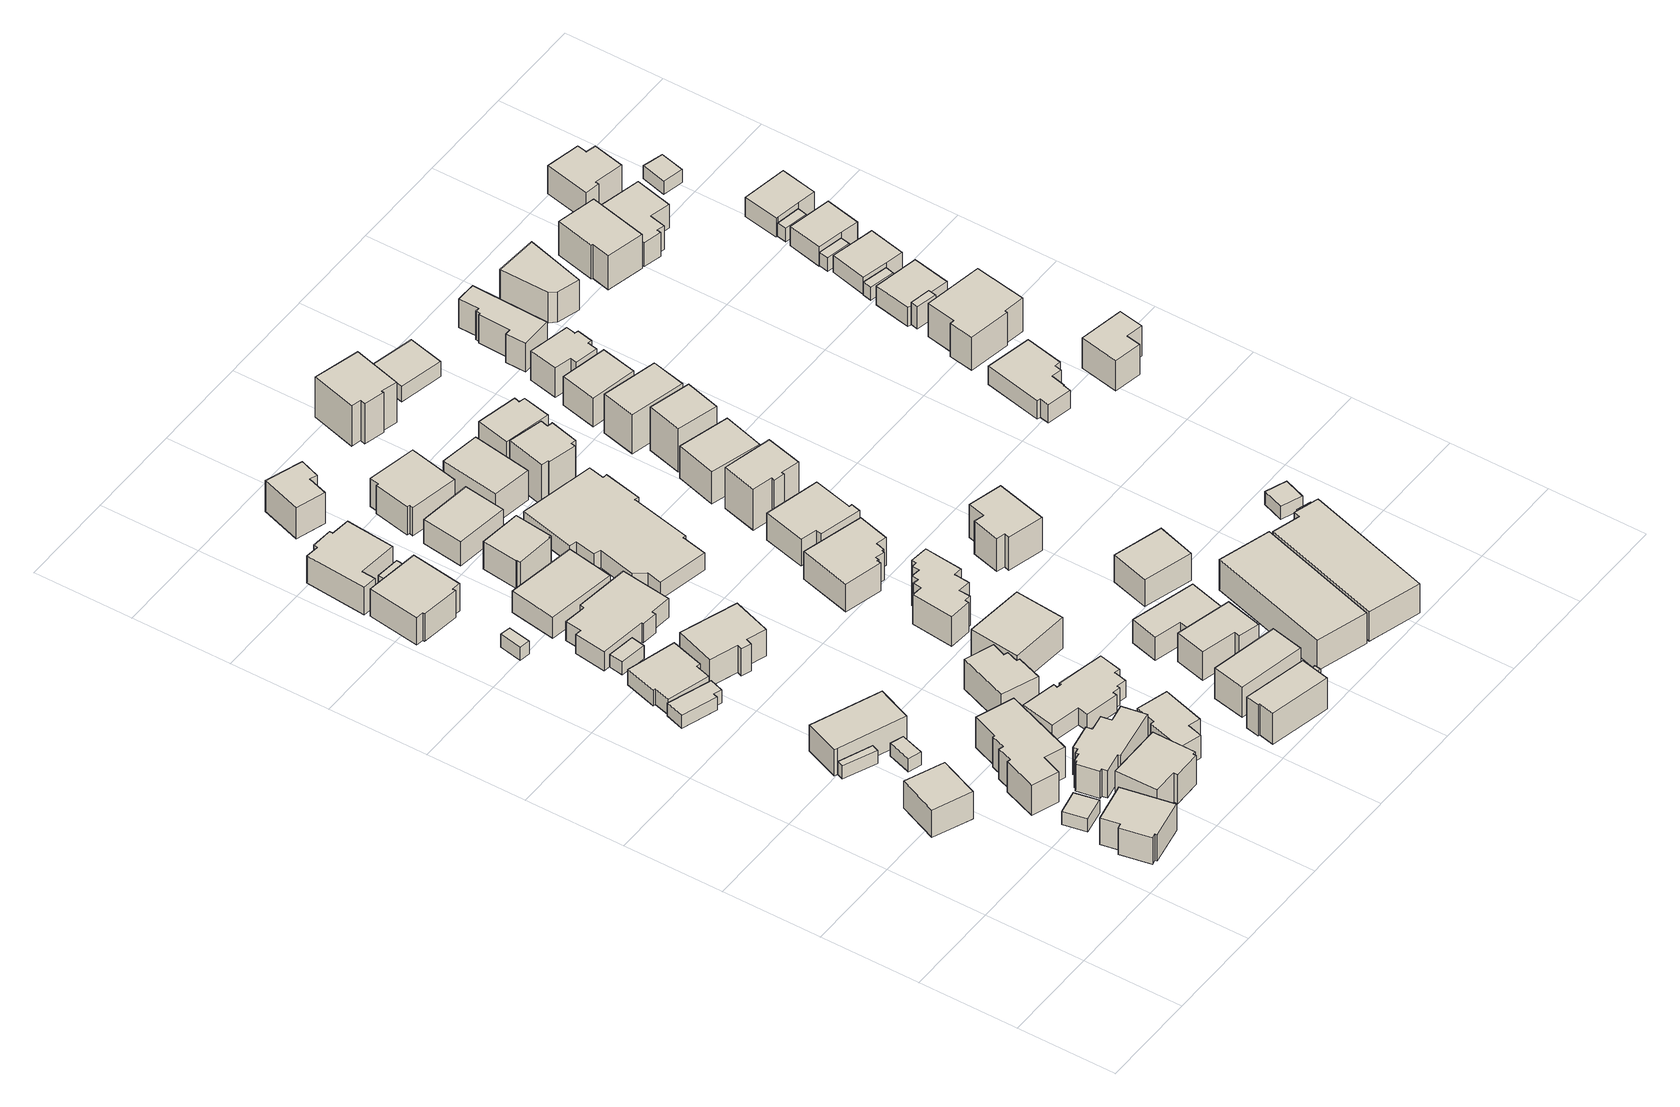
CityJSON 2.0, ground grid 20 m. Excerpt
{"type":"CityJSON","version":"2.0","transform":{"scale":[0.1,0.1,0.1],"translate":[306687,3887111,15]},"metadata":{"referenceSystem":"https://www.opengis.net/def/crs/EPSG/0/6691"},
"CityObjects":{
"building1":{"type":"Building","attributes":{"class":"3001","measuredHeight":2,"BuildingIDAttribute.prefecture":"22","BuildingIDAttribute.city":"22203","BuildingDetailAttribute.surveyYear":2015},"geometry":[{"type":"Solid","lod":"1","boundaries":[[[[0,1,2,3]],[[2,4,5,3]],[[1,6,4,2]],[[0,7,6,1]],[[3,5,7,0]],[[4,6,7,5]]]]}]},
"building2":{"type":"Building","attributes":{"class":"3001","measuredHeight":2,"BuildingIDAttribute.prefecture":"22","BuildingIDAttribute.city":"22203","BuildingDetailAttribute.surveyYear":2015},"geometry":[{"type":"Solid","lod":"1","boundaries":[[[[8,9,10,11,12,13,14,15]],[[14,16,17,15]],[[13,18,16,14]],[[12,19,18,13]],[[11,20,19,12]],[[10,21,20,11]],[[9,22,21,10]],[[8,23,22,9]],[[15,17,23,8]],[[16,18,19,20,21,22,23,17]]]]}]},
"building3":{"type":"Building","attributes":{"class":"3003","measuredHeight":2,"BuildingIDAttribute.prefecture":"22","BuildingIDAttribute.city":"22203","BuildingDetailAttribute.surveyYear":2015},"geometry":[{"type":"Solid","lod":"1","boundaries":[[[[24,25,26,27]],[[26,28,29,27]],[[25,30,28,26]],[[24,31,30,25]],[[27,29,31,24]],[[28,30,31,29]]]]}]},
"building4":{"type":"Building","attributes":{"class":"3003","measuredHeight":2,"BuildingIDAttribute.prefecture":"22","BuildingIDAttribute.city":"22203","BuildingDetailAttribute.surveyYear":2015},"geometry":[{"type":"Solid","lod":"1","boundaries":[[[[32,33,34,35]],[[34,36,37,35]],[[33,38,36,34]],[[32,39,38,33]],[[35,37,39,32]],[[36,38,39,37]]]]}]},
"building5":{"type":"Building","attributes":{"class":"3001","measuredHeight":2,"BuildingIDAttribute.prefecture":"22","BuildingIDAttribute.city":"22203","BuildingDetailAttribute.surveyYear":2015},"geometry":[{"type":"Solid","lod":"1","boundaries":[[[[40,41,42,43]],[[42,44,45,43]],[[41,46,44,42]],[[40,47,46,41]],[[43,45,47,40]],[[44,46,47,45]]]]}]},
"building6":{"type":"Building","attributes":{"class":"3001","measuredHeight":2,"BuildingIDAttribute.prefecture":"22","BuildingIDAttribute.city":"22203","BuildingDetailAttribute.surveyYear":2015},"geometry":[{"type":"Solid","lod":"1","boundaries":[[[[48,49,50,51,33]],[[51,52,53,33]],[[50,54,52,51]],[[49,55,54,50]],[[48,56,55,49]],[[33,53,56,48]],[[52,54,55,56,53]]]]}]},
"building7":{"type":"Building","attributes":{"class":"3003","measuredHeight":2,"BuildingIDAttribute.prefecture":"22","BuildingIDAttribute.city":"22203","BuildingDetailAttribute.surveyYear":2015},"geometry":[{"type":"Solid","lod":"1","boundaries":[[[[57,58,59,60,61,62]],[[61,63,64,62]],[[60,65,63,61]],[[59,66,65,60]],[[58,67,66,59]],[[57,68,67,58]],[[62,64,68,57]],[[63,65,66,67,68,64]]]]}]},
"building8":{"type":"Building","attributes":{"class":"3001","measuredHeight":2,"BuildingIDAttribute.prefecture":"22","BuildingIDAttribute.city":"22203","BuildingDetailAttribute.surveyYear":2015},"geometry":[{"type":"Solid","lod":"1","boundaries":[[[[69,70,71,72,73,74,75,76,77,78,79,80]],[[79,81,82,80]],[[78,83,81,79]],[[77,84,83,78]],[[76,85,84,77]],[[75,86,85,76]],[[74,87,86,75]],[[73,88,87,74]],[[72,89,88,73]],[[71,90,89,72]],[[70,91,90,71]],[[69,92,91,70]],[[80,82,92,69]],[[81,83,84,85,86,87,88,89,90,91,92,82]]]]}]},
"building9":{"type":"Building","attributes":{"class":"3001","measuredHeight":2,"BuildingIDAttribute.prefecture":"22","BuildingIDAttribute.city":"22203","BuildingDetailAttribute.surveyYear":2015},"geometry":[{"type":"Solid","lod":"1","boundaries":[[[[93,94,95,96,97,98,99,100]],[[99,101,102,100]],[[98,103,101,99]],[[97,104,103,98]],[[96,105,104,97]],[[95,106,105,96]],[[94,107,106,95]],[[93,108,107,94]],[[100,102,108,93]],[[101,103,104,105,106,107,108,102]]]]}]},
"building10":{"type":"Building","attributes":{"class":"3003","measuredHeight":2,"BuildingIDAttribute.prefecture":"22","BuildingIDAttribute.city":"22203","BuildingDetailAttribute.surveyYear":2015},"geometry":[{"type":"Solid","lod":"1","boundaries":[[[[109,110,111,112]],[[111,113,114,112]],[[110,115,113,111]],[[109,116,115,110]],[[112,114,116,109]],[[113,115,116,114]]]]}]},
"building11":{"type":"Building","attributes":{"class":"3001","measuredHeight":2,"BuildingIDAttribute.prefecture":"22","BuildingIDAttribute.city":"22203","BuildingDetailAttribute.surveyYear":2015},"geometry":[{"type":"Solid","lod":"1","boundaries":[[[[117,118,119,120,121,122,123,124]],[[123,125,126,124]],[[122,127,125,123]],[[121,128,127,122]],[[120,129,128,121]],[[119,130,129,120]],[[118,131,130,119]],[[117,132,131,118]],[[124,126,132,117]],[[125,127,128,129,130,131,132,126]]]]}]},
"building12":{"type":"Building","attributes":{"class":"3003","measuredHeight":2,"BuildingIDAttribute.prefecture":"22","BuildingIDAttribute.city":"22203","BuildingDetailAttribute.surveyYear":2015},"geometry":[{"type":"Solid","lod":"1","boundaries":[[[[133,134,135,136]],[[135,137,138,136]],[[134,139,137,135]],[[133,140,139,134]],[[136,138,140,133]],[[137,139,140,138]]]]}]},
"building13":{"type":"Building","attributes":{"class":"3001","measuredHeight":2,"BuildingIDAttribute.prefecture":"22","BuildingIDAttribute.city":"22203","BuildingDetailAttribute.surveyYear":2015},"geometry":[{"type":"Solid","lod":"1","boundaries":[[[[141,142,143,144,145,146,147,148]],[[147,149,150,148]],[[146,151,149,147]],[[145,152,151,146]],[[144,153,152,145]],[[143,154,153,144]],[[142,155,154,143]],[[141,156,155,142]],[[148,150,156,141]],[[149,151,152,153,154,155,156,150]]]]}]},
"building14":{"type":"Building","attributes":{"class":"3001","measuredHeight":2,"BuildingIDAttribute.prefecture":"22","BuildingIDAttribute.city":"22203","BuildingDetailAttribute.surveyYear":2015},"geometry":[{"type":"Solid","lod":"1","boundaries":[[[[157,158,159,160,161,162,163,164,165,166,167,168,169,170,171,172,173,174]],[[173,175,176,174]],[[172,177,175,173]],[[171,178,177,172]],[[170,179,178,171]],[[169,180,179,170]],[[168,181,180,169]],[[167,182,181,168]],[[166,183,182,167]],[[165,184,183,166]],[[164,185,184,165]],[[163,186,185,164]],[[162,187,186,163]],[[161,188,187,162]],[[160,189,188,161]],[[159,190,189,160]],[[158,191,190,159]],[[157,192,191,158]],[[174,176,192,157]],[[175,177,178,179,180,181,182,183,184,185,186,187,188,189,190,191,192,176]]]]}]},
"building15":{"type":"Building","attributes":{"class":"3001","measuredHeight":2,"BuildingIDAttribute.prefecture":"22","BuildingIDAttribute.city":"22203","BuildingDetailAttribute.surveyYear":2015},"geometry":[{"type":"Solid","lod":"1","boundaries":[[[[193,194,195,196,197,198,199,200,201,202]],[[201,203,204,202]],[[200,205,203,201]],[[199,206,205,200]],[[198,207,206,199]],[[197,208,207,198]],[[196,209,208,197]],[[195,210,209,196]],[[194,211,210,195]],[[193,212,211,194]],[[202,204,212,193]],[[203,205,206,207,208,209,210,211,212,204]]]]}]},
"building16":{"type":"Building","attributes":{"class":"3001","measuredHeight":2,"BuildingIDAttribute.prefecture":"22","BuildingIDAttribute.city":"22203","BuildingDetailAttribute.surveyYear":2015},"geometry":[{"type":"Solid","lod":"1","boundaries":[[[[213,214,215,216,217,218,219,220]],[[219,221,222,220]],[[218,223,221,219]],[[217,224,223,218]],[[216,225,224,217]],[[215,226,225,216]],[[214,227,226,215]],[[213,228,227,214]],[[220,222,228,213]],[[221,223,224,225,226,227,228,222]]]]}]},
"building17":{"type":"Building","attributes":{"class":"3003","measuredHeight":2,"BuildingIDAttribute.prefecture":"22","BuildingIDAttribute.city":"22203","BuildingDetailAttribute.surveyYear":2015},"geometry":[{"type":"Solid","lod":"1","boundaries":[[[[229,230,231,232]],[[231,233,234,232]],[[230,235,233,231]],[[229,236,235,230]],[[232,234,236,229]],[[233,235,236,234]]]]}]},
"building18":{"type":"Building","attributes":{"class":"3001","measuredHeight":2,"BuildingIDAttribute.prefecture":"22","BuildingIDAttribute.city":"22203","BuildingDetailAttribute.surveyYear":2015},"geometry":[{"type":"Solid","lod":"1","boundaries":[[[[237,238,239,240,241,242,243,244,245,246,247,248]],[[247,249,250,248]],[[246,251,249,247]],[[245,252,251,246]],[[244,253,252,245]],[[243,254,253,244]],[[242,255,254,243]],[[241,256,255,242]],[[240,257,256,241]],[[239,258,257,240]],[[238,259,258,239]],[[237,260,259,238]],[[248,250,260,237]],[[249,251,252,253,254,255,256,257,258,259,260,250]]]]}]},
"building19":{"type":"Building","attributes":{"class":"3001","measuredHeight":2,"BuildingIDAttribute.prefecture":"22","BuildingIDAttribute.city":"22203","BuildingDetailAttribute.surveyYear":2015},"geometry":[{"type":"Solid","lod":"1","boundaries":[[[[261,262,263,264,265,266,267,268]],[[267,269,270,268]],[[266,271,269,267]],[[265,272,271,266]],[[264,273,272,265]],[[263,274,273,264]],[[262,275,274,263]],[[261,276,275,262]],[[268,270,276,261]],[[269,271,272,273,274,275,276,270]]]]}]},
"building20":{"type":"Building","attributes":{"class":"3001","measuredHeight":2,"BuildingIDAttribute.prefecture":"22","BuildingIDAttribute.city":"22203","BuildingDetailAttribute.surveyYear":2015},"geometry":[{"type":"Solid","lod":"1","boundaries":[[[[277,278,279,280]],[[279,281,282,280]],[[278,283,281,279]],[[277,284,283,278]],[[280,282,284,277]],[[281,283,284,282]]]]}]},
"building21":{"type":"Building","attributes":{"class":"3001","measuredHeight":2,"BuildingIDAttribute.prefecture":"22","BuildingIDAttribute.city":"22203","BuildingDetailAttribute.surveyYear":2015},"geometry":[{"type":"Solid","lod":"1","boundaries":[[[[285,286,287,288,289,290,291,292]],[[291,293,294,292]],[[290,295,293,291]],[[289,296,295,290]],[[288,297,296,289]],[[287,298,297,288]],[[286,299,298,287]],[[285,300,299,286]],[[292,294,300,285]],[[293,295,296,297,298,299,300,294]]]]}]},
"building22":{"type":"Building","attributes":{"class":"3001","measuredHeight":2,"BuildingIDAttribute.prefecture":"22","BuildingIDAttribute.city":"22203","BuildingDetailAttribute.surveyYear":2015},"geometry":[{"type":"Solid","lod":"1","boundaries":[[[[301,302,303,304,305,306,307,308,309,310,311,312,313,314,315,316]],[[315,317,318,316]],[[314,319,317,315]],[[313,320,319,314]],[[312,321,320,313]],[[311,322,321,312]],[[310,323,322,311]],[[309,324,323,310]],[[308,325,324,309]],[[307,326,325,308]],[[306,327,326,307]],[[305,328,327,306]],[[304,329,328,305]],[[303,330,329,304]],[[302,331,330,303]],[[301,332,331,302]],[[316,318,332,301]],[[317,319,320,321,322,323,324,325,326,327,328,329,330,331,332,318]]]]}]},
"building23":{"type":"Building","attributes":{"class":"3001","measuredHeight":2,"BuildingIDAttribute.prefecture":"22","BuildingIDAttribute.city":"22203","BuildingDetailAttribute.surveyYear":2015},"geometry":[{"type":"Solid","lod":"1","boundaries":[[[[333,334,335,336,337,338,339,340]],[[339,341,342,340]],[[338,343,341,339]],[[337,344,343,338]],[[336,345,344,337]],[[335,346,345,336]],[[334,347,346,335]],[[333,348,347,334]],[[340,342,348,333]],[[341,343,344,345,346,347,348,342]]]]}]},
"building24":{"type":"Building","attributes":{"class":"3001","measuredHeight":2,"BuildingIDAttribute.prefecture":"22","BuildingIDAttribute.city":"22203","BuildingDetailAttribute.surveyYear":2015},"geometry":[{"type":"Solid","lod":"1","boundaries":[[[[349,350,351,352,353,354]],[[353,355,356,354]],[[352,357,355,353]],[[351,358,357,352]],[[350,359,358,351]],[[349,360,359,350]],[[354,356,360,349]],[[355,357,358,359,360,356]]]]}]},
"building25":{"type":"Building","attributes":{"class":"3001","measuredHeight":2,"BuildingIDAttribute.prefecture":"22","BuildingIDAttribute.city":"22203","BuildingDetailAttribute.surveyYear":2015},"geometry":[{"type":"Solid","lod":"1","boundaries":[[[[361,362,363,364]],[[363,365,366,364]],[[362,367,365,363]],[[361,368,367,362]],[[364,366,368,361]],[[365,367,368,366]]]]}]},
"building26":{"type":"Building","attributes":{"class":"3001","measuredHeight":2,"BuildingIDAttribute.prefecture":"22","BuildingIDAttribute.city":"22203","BuildingDetailAttribute.surveyYear":2015},"geometry":[{"type":"Solid","lod":"1","boundaries":[[[[369,370,371,372,373,374]],[[373,375,376,374]],[[372,377,375,373]],[[371,378,377,372]],[[370,379,378,371]],[[369,380,379,370]],[[374,376,380,369]],[[375,377,378,379,380,376]]]]}]},
"building27":{"type":"Building","attributes":{"class":"3001","measuredHeight":2,"BuildingIDAttribute.prefecture":"22","BuildingIDAttribute.city":"22203","BuildingDetailAttribute.surveyYear":2015},"geometry":[{"type":"Solid","lod":"1","boundaries":[[[[381,382,383,384]],[[383,385,386,384]],[[382,387,385,383]],[[381,388,387,382]],[[384,386,388,381]],[[385,387,388,386]]]]}]},
"building28":{"type":"Building","attributes":{"class":"3001","measuredHeight":2,"BuildingIDAttribute.prefecture":"22","BuildingIDAttribute.city":"22203","BuildingDetailAttribute.surveyYear":2015},"geometry":[{"type":"Solid","lod":"1","boundaries":[[[[389,390,391,392,393,394,395,396]],[[395,397,398,396]],[[394,399,397,395]],[[393,400,399,394]],[[392,401,400,393]],[[391,402,401,392]],[[390,403,402,391]],[[389,404,403,390]],[[396,398,404,389]],[[397,399,400,401,402,403,404,398]]]]}]},
"building29":{"type":"Building","attributes":{"class":"3001","measuredHeight":2,"BuildingIDAttribute.prefecture":"22","BuildingIDAttribute.city":"22203","BuildingDetailAttribute.surveyYear":2015},"geometry":[{"type":"Solid","lod":"1","boundaries":[[[[405,406,407,408]],[[407,409,410,408]],[[406,411,409,407]],[[405,412,411,406]],[[408,410,412,405]],[[409,411,412,410]]]]}]},
"building30":{"type":"Building","attributes":{"class":"3001","measuredHeight":2,"BuildingIDAttribute.prefecture":"22","BuildingIDAttribute.city":"22203","BuildingDetailAttribute.surveyYear":2015},"geometry":[{"type":"Solid","lod":"1","boundaries":[[[[413,414,415,416,417,418,419,420,421,422,423,424,425,426,427,428,429,430]],[[429,431,432,430]],[[428,433,431,429]],[[427,434,433,428]],[[426,435,434,427]],[[425,436,435,426]],[[424,437,436,425]],[[423,438,437,424]],[[422,439,438,423]],[[421,440,439,422]],[[420,441,440,421]],[[419,442,441,420]],[[418,443,442,419]],[[417,444,443,418]],[[416,445,444,417]],[[415,446,445,416]],[[414,447,446,415]],[[413,448,447,414]],[[430,432,448,413]],[[431,433,434,435,436,437,438,439,440,441,442,443,444,445,446,447,448,432]]]]}]},
"building31":{"type":"Building","attributes":{"class":"3001","measuredHeight":2,"BuildingIDAttribute.prefecture":"22","BuildingIDAttribute.city":"22203","BuildingDetailAttribute.surveyYear":2015},"geometry":[{"type":"Solid","lod":"1","boundaries":[[[[449,450,451,452,453,454,455,456,457,458,459,460,461,462,463,464]],[[463,465,466,464]],[[462,467,465,463]],[[461,468,467,462]],[[460,469,468,461]],[[459,470,469,460]],[[458,471,470,459]],[[457,472,471,458]],[[456,473,472,457]],[[455,474,473,456]],[[454,475,474,455]],[[453,476,475,454]],[[452,477,476,453]],[[451,478,477,452]],[[450,479,478,451]],[[449,480,479,450]],[[464,466,480,449]],[[465,467,468,469,470,471,472,473,474,475,476,477,478,479,480,466]]]]}]},
"building32":{"type":"Building","attributes":{"class":"3001","measuredHeight":2,"BuildingIDAttribute.prefecture":"22","BuildingIDAttribute.city":"22203","BuildingDetailAttribute.surveyYear":2015},"geometry":[{"type":"Solid","lod":"1","boundaries":[[[[481,482,483,484]],[[483,485,486,484]],[[482,487,485,483]],[[481,488,487,482]],[[484,486,488,481]],[[485,487,488,486]]]]}]},
"building33":{"type":"Building","attributes":{"class":"3001","measuredHeight":2,"BuildingIDAttribute.prefecture":"22","BuildingIDAttribute.city":"22203","BuildingDetailAttribute.surveyYear":2015},"geometry":[{"type":"Solid","lod":"1","boundaries":[[[[489,490,491,492,493,494,495,496,497,498,499,500]],[[499,501,502,500]],[[498,503,501,499]],[[497,504,503,498]],[[496,505,504,497]],[[495,506,505,496]],[[494,507,506,495]],[[493,508,507,494]],[[492,509,508,493]],[[491,510,509,492]],[[490,511,510,491]],[[489,512,511,490]],[[500,502,512,489]],[[501,503,504,505,506,507,508,509,510,511,512,502]]]]}]},
"building34":{"type":"Building","attributes":{"class":"3001","measuredHeight":2,"BuildingIDAttribute.prefecture":"22","BuildingIDAttribute.city":"22203","BuildingDetailAttribute.surveyYear":2015},"geometry":[{"type":"Solid","lod":"1","boundaries":[[[[513,514,515,516,517,518]],[[517,519,520,518]],[[516,521,519,517]],[[515,522,521,516]],[[514,523,522,515]],[[513,524,523,514]],[[518,520,524,513]],[[519,521,522,523,524,520]]]]}]},
"building35":{"type":"Building","attributes":{"class":"3001","measuredHeight":2,"BuildingIDAttribute.prefecture":"22","BuildingIDAttribute.city":"22203","BuildingDetailAttribute.surveyYear":2015},"geometry":[{"type":"Solid","lod":"1","boundaries":[[[[525,526,527,528]],[[527,529,530,528]],[[526,531,529,527]],[[525,532,531,526]],[[528,530,532,525]],[[529,531,532,530]]]]}]},
"building36":{"type":"Building","attributes":{"class":"3001","measuredHeight":2,"BuildingIDAttribute.prefecture":"22","BuildingIDAttribute.city":"22203","BuildingDetailAttribute.surveyYear":2015},"geometry":[{"type":"Solid","lod":"1","boundaries":[[[[533,534,535,536,537,538]],[[537,539,540,538]],[[536,541,539,537]],[[535,542,541,536]],[[534,543,542,535]],[[533,544,543,534]],[[538,540,544,533]],[[539,541,542,543,544,540]]]]}]},
"building37":{"type":"Building","attributes":{"class":"3001","measuredHeight":2,"BuildingIDAttribute.prefecture":"22","BuildingIDAttribute.city":"22203","BuildingDetailAttribute.surveyYear":2015},"geometry":[{"type":"Solid","lod":"1","boundaries":[[[[545,546,547,548,549,550,551,552,553,554,555]],[[554,556,557,555]],[[553,558,556,554]],[[552,559,558,553]],[[551,560,559,552]],[[550,561,560,551]],[[549,562,561,550]],[[548,563,562,549]],[[547,564,563,548]],[[546,565,564,547]],[[545,566,565,546]],[[555,557,566,545]],[[556,558,559,560,561,562,563,564,565,566,557]]]]}]},
"building38":{"type":"Building","attributes":{"class":"3001","measuredHeight":2,"BuildingIDAttribute.prefecture":"22","BuildingIDAttribute.city":"22203","BuildingDetailAttribute.surveyYear":2015},"geometry":[{"type":"Solid","lod":"1","boundaries":[[[[567,568,569,570,571,572,573,574]],[[573,575,576,574]],[[572,577,575,573]],[[571,578,577,572]],[[570,579,578,571]],[[569,580,579,570]],[[568,581,580,569]],[[567,582,581,568]],[[574,576,582,567]],[[575,577,578,579,580,581,582,576]]]]}]},
"building39":{"type":"Building","attributes":{"class":"3002","measuredHeight":2,"BuildingIDAttribute.prefecture":"22","BuildingIDAttribute.city":"22203","BuildingDetailAttribute.surveyYear":2015},"geometry":[{"type":"Solid","lod":"1","boundaries":[[[[583,584,585,586,587,588,589,590]],[[589,591,592,590]],[[588,593,591,589]],[[587,594,593,588]],[[586,595,594,587]],[[585,596,595,586]],[[584,597,596,585]],[[583,598,597,584]],[[590,592,598,583]],[[591,593,594,595,596,597,598,592]]]]}]},
"building40":{"type":"Building","attributes":{"class":"3002","measuredHeight":2,"BuildingIDAttribute.prefecture":"22","BuildingIDAttribute.city":"22203","BuildingDetailAttribute.surveyYear":2015},"geometry":[{"type":"Solid","lod":"1","boundaries":[[[[599,600,601,602,603,604,605,606]],[[605,607,608,606]],[[604,609,607,605]],[[603,610,609,604]],[[602,611,610,603]],[[601,612,611,602]],[[600,613,612,601]],[[599,614,613,600]],[[606,608,614,599]],[[607,609,610,611,612,613,614,608]]]]}]},
"building41":{"type":"Building","attributes":{"class":"3001","measuredHeight":2,"BuildingIDAttribute.prefecture":"22","BuildingIDAttribute.city":"22203","BuildingDetailAttribute.surveyYear":2015},"geometry":[{"type":"Solid","lod":"1","boundaries":[[[[615,616,617,618,619,620]],[[619,621,622,620]],[[618,623,621,619]],[[617,624,623,618]],[[616,625,624,617]],[[615,626,625,616]],[[620,622,626,615]],[[621,623,624,625,626,622]]]]}]},
"building42":{"type":"Building","attributes":{"class":"3001","measuredHeight":2,"BuildingIDAttribute.prefecture":"22","BuildingIDAttribute.city":"22203","BuildingDetailAttribute.surveyYear":2015},"geometry":[{"type":"Solid","lod":"1","boundaries":[[[[627,628,629,630]],[[629,631,632,630]],[[628,633,631,629]],[[627,634,633,628]],[[630,632,634,627]],[[631,633,634,632]]]]}]},
"building43":{"type":"Building","attributes":{"class":"3001","measuredHeight":2,"BuildingIDAttribute.prefecture":"22","BuildingIDAttribute.city":"22203","BuildingDetailAttribute.surveyYear":2015},"geometry":[{"type":"Solid","lod":"1","boundaries":[[[[635,636,637,638]],[[637,639,640,638]],[[636,641,639,637]],[[635,642,641,636]],[[638,640,642,635]],[[639,641,642,640]]]]}]},
"building44":{"type":"Building","attributes":{"class":"3001","measuredHeight":2,"BuildingIDAttribute.prefecture":"22","BuildingIDAttribute.city":"22203","BuildingDetailAttribute.surveyYear":2015},"geometry":[{"type":"Solid","lod":"1","boundaries":[[[[643,644,645,646,647,648,649,650]],[[649,651,652,650]],[[648,653,651,649]],[[647,654,653,648]],[[646,655,654,647]],[[645,656,655,646]],[[644,657,656,645]],[[643,658,657,644]],[[650,652,658,643]],[[651,653,654,655,656,657,658,652]]]]}]},
"building45":{"type":"Building","attributes":{"class":"3001","measuredHeight":2,"BuildingIDAttribute.prefecture":"22","BuildingIDAttribute.city":"22203","BuildingDetailAttribute.surveyYear":2015},"geometry":[{"type":"Solid","lod":"1","boundaries":[[[[659,660,661,662]],[[661,663,664,662]],[[660,665,663,661]],[[659,666,665,660]],[[662,664,666,659]],[[663,665,666,664]]]]}]},
"building46":{"type":"Building","attributes":{"class":"3002","measuredHeight":2,"BuildingIDAttribute.prefecture":"22","BuildingIDAttribute.city":"22203","BuildingDetailAttribute.surveyYear":2015},"geometry":[{"type":"Solid","lod":"1","boundaries":[[[[667,668,669,670]],[[669,671,672,670]],[[668,673,671,669]],[[667,674,673,668]],[[670,672,674,667]],[[671,673,674,672]]]]}]},
"building47":{"type":"Building","attributes":{"class":"3001","measuredHeight":2,"BuildingIDAttribute.prefecture":"22","BuildingIDAttribute.city":"22203","BuildingDetailAttribute.surveyYear":2015},"geometry":[{"type":"Solid","lod":"1","boundaries":[[[[675,676,677,678,679,680]],[[679,681,682,680]],[[678,683,681,679]],[[677,684,683,678]],[[676,685,684,677]],[[675,686,685,676]],[[680,682,686,675]],[[681,683,684,685,686,682]]]]}]},
"building48":{"type":"Building","attributes":{"class":"3001","measuredHeight":2,"BuildingIDAttribute.prefecture":"22","BuildingIDAttribute.city":"22203","BuildingDetailAttribute.surveyYear":2015},"geometry":[{"type":"Solid","lod":"1","boundaries":[[[[687,688,689,690,691,692,693]],[[692,694,695,693]],[[691,696,694,692]],[[690,697,696,691]],[[689,698,697,690]],[[688,699,698,689]],[[687,700,699,688]],[[693,695,700,687]],[[694,696,697,698,699,700,695]]]]}]},
"building49":{"type":"Building","attributes":{"class":"3001","measuredHeight":2,"BuildingIDAttribute.prefecture":"22","BuildingIDAttribute.city":"22203","BuildingDetailAttribute.surveyYear":2015},"geometry":[{"type":"Solid","lod":"1","boundaries":[[[[701,702,703,704]],[[703,705,706,704]],[[702,707,705,703]],[[701,708,707,702]],[[704,706,708,701]],[[705,707,708,706]]]]}]},
"building50":{"type":"Building","attributes":{"class":"3001","measuredHeight":2,"BuildingIDAttribute.prefecture":"22","BuildingIDAttribute.city":"22203","BuildingDetailAttribute.surveyYear":2015},"geometry":[{"type":"Solid","lod":"1","boundaries":[[[[709,710,711,712]],[[711,713,714,712]],[[710,715,713,711]],[[709,716,715,710]],[[712,714,716,709]],[[713,715,716,714]]]]}]},
"building51":{"type":"Building","attributes":{"class":"3001","measuredHeight":2,"BuildingIDAttribute.prefecture":"22","BuildingIDAttribute.city":"22203","BuildingDetailAttribute.surveyYear":2015},"geometry":[{"type":"Solid","lod":"1","boundaries":[[[[717,718,719,720,721,722,723,724,725,726]],[[725,727,728,726]],[[724,729,727,725]],[[723,730,729,724]],[[722,731,730,723]],[[721,732,731,722]],[[720,733,732,721]],[[719,734,733,720]],[[718,735,734,719]],[[717,736,735,718]],[[726,728,736,717]],[[727,729,730,731,732,733,734,735,736,728]]]]}]},
"building52":{"type":"Building","attributes":{"class":"3001","measuredHeight":2,"BuildingIDAttribute.prefecture":"22","BuildingIDAttribute.city":"22203","BuildingDetailAttribute.surveyYear":2015},"geometry":[{"type":"Solid","lod":"1","boundaries":[[[[737,738,739,740,741]],[[740,742,743,741]],[[739,744,742,740]],[[738,745,744,739]],[[737,746,745,738]],[[741,743,746,737]],[[742,744,745,746,743]]]]}]},
"building53":{"type":"Building","attributes":{"class":"3001","measuredHeight":2,"BuildingIDAttribute.prefecture":"22","BuildingIDAttribute.city":"22203","BuildingDetailAttribute.surveyYear":2015},"geometry":[{"type":"Solid","lod":"1","boundaries":[[[[747,748,749,750,751,752,753,754,755,756]],[[755,757,758,756]],[[754,759,757,755]],[[753,760,759,754]],[[752,761,760,753]],[[751,762,761,752]],[[750,763,762,751]],[[749,764,763,750]],[[748,765,764,749]],[[747,766,765,748]],[[756,758,766,747]],[[757,759,760,761,762,763,764,765,766,758]]]]}]},
"building54":{"type":"Building","attributes":{"class":"3001","measuredHeight":2,"BuildingIDAttribute.prefecture":"22","BuildingIDAttribute.city":"22203","BuildingDetailAttribute.surveyYear":2015},"geometry":[{"type":"Solid","lod":"1","boundaries":[[[[767,768,769,770]],[[769,771,772,770]],[[768,773,771,769]],[[767,774,773,768]],[[770,772,774,767]],[[771,773,774,772]]]]}]},
"building55":{"type":"Building","attributes":{"class":"3001","measuredHeight":2,"BuildingIDAttribute.prefecture":"22","BuildingIDAttribute.city":"22203","BuildingDetailAttribute.surveyYear":2015},"geometry":[{"type":"Solid","lod":"1","boundaries":[[[[775,776,777,778,779]],[[778,780,781,779]],[[777,782,780,778]],[[776,783,782,777]],[[775,784,783,776]],[[779,781,784,775]],[[780,782,783,784,781]]]]}]},
"building56":{"type":"Building","attributes":{"class":"3001","measuredHeight":2,"BuildingIDAttribute.prefecture":"22","BuildingIDAttribute.city":"22203","BuildingDetailAttribute.surveyYear":2015},"geometry":[{"type":"Solid","lod":"1","boundaries":[[[[785,786,787,788,789,790,791,792,793,794,795,796]],[[795,797,798,796]],[[794,799,797,795]],[[793,800,799,794]],[[792,801,800,793]],[[791,802,801,792]],[[790,803,802,791]],[[789,804,803,790]],[[788,805,804,789]],[[787,806,805,788]],[[786,807,806,787]],[[785,808,807,786]],[[796,798,808,785]],[[797,799,800,801,802,803,804,805,806,807,808,798]]]]}]},
"building57":{"type":"Building","attributes":{"class":"3001","measuredHeight":2,"BuildingIDAttribute.prefecture":"22","BuildingIDAttribute.city":"22203","BuildingDetailAttribute.surveyYear":2015},"geometry":[{"type":"Solid","lod":"1","boundaries":[[[[809,810,811,812,813,814]],[[813,815,816,814]],[[812,817,815,813]],[[811,818,817,812]],[[810,819,818,811]],[[809,820,819,810]],[[814,816,820,809]],[[815,817,818,819,820,816]]]]}]},
"building58":{"type":"Building","attributes":{"class":"3001","measuredHeight":2,"BuildingIDAttribute.prefecture":"22","BuildingIDAttribute.city":"22203","BuildingDetailAttribute.surveyYear":2015},"geometry":[{"type":"Solid","lod":"1","boundaries":[[[[821,822,823,824,825,826,827,828]],[[827,829,830,828]],[[826,831,829,827]],[[825,832,831,826]],[[824,833,832,825]],[[823,834,833,824]],[[822,835,834,823]],[[821,836,835,822]],[[828,830,836,821]],[[829,831,832,833,834,835,836,830]]]]}]},
"building59":{"type":"Building","attributes":{"class":"3001","measuredHeight":2,"BuildingIDAttribute.prefecture":"22","BuildingIDAttribute.city":"22203","BuildingDetailAttribute.surveyYear":2015},"geometry":[{"type":"Solid","lod":"1","boundaries":[[[[837,838,839,840,841,842]],[[841,843,844,842]],[[840,845,843,841]],[[839,846,845,840]],[[838,847,846,839]],[[837,848,847,838]],[[842,844,848,837]],[[843,845,846,847,848,844]]]]}]},
"building60":{"type":"Building","attributes":{"class":"3001","measuredHeight":2,"BuildingIDAttribute.prefecture":"22","BuildingIDAttribute.city":"22203","BuildingDetailAttribute.surveyYear":2015},"geometry":[{"type":"Solid","lod":"1","boundaries":[[[[849,850,851,852]],[[851,853,854,852]],[[850,855,853,851]],[[849,856,855,850]],[[852,854,856,849]],[[853,855,856,854]]]]}]},
"building61":{"type":"Building","attributes":{"class":"3001","measuredHeight":2,"BuildingIDAttribute.prefecture":"22","BuildingIDAttribute.city":"22203","BuildingDetailAttribute.surveyYear":2015},"geometry":[{"type":"Solid","lod":"1","boundaries":[[[[857,858,859,860,861,862]],[[861,863,864,862]],[[860,865,863,861]],[[859,866,865,860]],[[858,867,866,859]],[[857,868,867,858]],[[862,864,868,857]],[[863,865,866,867,868,864]]]]}]},
"building62":{"type":"Building","attributes":{"class":"3001","measuredHeight":2,"BuildingIDAttribute.prefecture":"22","BuildingIDAttribute.city":"22203","BuildingDetailAttribute.surveyYear":2015},"geometry":[{"type":"Solid","lod":"1","boundaries":[[[[869,870,871,872]],[[871,873,874,872]],[[870,875,873,871]],[[869,876,875,870]],[[872,874,876,869]],[[873,875,876,874]]]]}]},
"building63":{"type":"Building","attributes":{"class":"3001","measuredHeight":2,"BuildingIDAttribute.prefecture":"22","BuildingIDAttribute.city":"22203","BuildingDetailAttribute.surveyYear":2015},"geometry":[{"type":"Solid","lod":"1","boundaries":[[[[877,878,879,880,881,882,883,884]],[[883,885,886,884]],[[882,887,885,883]],[[881,888,887,882]],[[880,889,888,881]],[[879,890,889,880]],[[878,891,890,879]],[[877,892,891,878]],[[884,886,892,877]],[[885,887,888,889,890,891,892,886]]]]}]},
"building64":{"type":"Building","attributes":{"class":"3001","measuredHeight":2,"BuildingIDAttribute.prefecture":"22","BuildingIDAttribute.city":"22203","BuildingDetailAttribute.surveyYear":2015},"geometry":[{"type":"Solid","lod":"1","boundaries":[[[[893,894,895,896,897]],[[896,898,899,897]],[[895,900,898,896]],[[894,901,900,895]],[[893,902,901,894]],[[897,899,902,893]],[[898,900,901,902,899]]]]}]},
"building65":{"type":"Building","attributes":{"class":"3001","measuredHeight":2,"BuildingIDAttribute.prefecture":"22","BuildingIDAttribute.city":"22203","BuildingDetailAttribute.surveyYear":2015},"geometry":[{"type":"Solid","lod":"1","boundaries":[[[[903,904,905,906]],[[905,907,908,906]],[[904,909,907,905]],[[903,910,909,904]],[[906,908,910,903]],[[907,909,910,908]]]]}]},
"building66":{"type":"Building","attributes":{"class":"3001","measuredHeight":2,"BuildingIDAttribute.prefecture":"22","BuildingIDAttribute.city":"22203","BuildingDetailAttribute.surveyYear":2015},"geometry":[{"type":"Solid","lod":"1","boundaries":[[[[911,912,913,914,915,916,917,918]],[[917,919,920,918]],[[916,921,919,917]],[[915,922,921,916]],[[914,923,922,915]],[[913,924,923,914]],[[912,925,924,913]],[[911,926,925,912]],[[918,920,926,911]],[[919,921,922,923,924,925,926,920]]]]}]},
"building67":{"type":"Building","attributes":{"class":"3001","measuredHeight":2,"BuildingIDAttribute.prefecture":"22","BuildingIDAttribute.city":"22203","BuildingDetailAttribute.surveyYear":2015},"geometry":[{"type":"Solid","lod":"1","boundaries":[[[[927,928,929,930,931]],[[930,932,933,931]],[[929,934,932,930]],[[928,935,934,929]],[[927,936,935,928]],[[931,933,936,927]],[[932,934,935,936,933]]]]}]},
"building68":{"type":"Building","attributes":{"class":"3001","measuredHeight":2,"BuildingIDAttribute.prefecture":"22","BuildingIDAttribute.city":"22203","BuildingDetailAttribute.surveyYear":2015},"geometry":[{"type":"Solid","lod":"1","boundaries":[[[[937,938,939,940]],[[939,941,942,940]],[[938,943,941,939]],[[937,944,943,938]],[[940,942,944,937]],[[941,943,944,942]]]]}]},
"building69":{"type":"Building","attributes":{"class":"3001","measuredHeight":2,"BuildingIDAttribute.prefecture":"22","BuildingIDAttribute.city":"22203","BuildingDetailAttribute.surveyYear":2015},"geometry":[{"type":"Solid","lod":"1","boundaries":[[[[937,940,945,946,947,948]],[[947,949,950,948]],[[946,951,949,947]],[[945,952,951,946]],[[940,953,952,945]],[[937,954,953,940]],[[948,950,954,937]],[[949,951,952,953,954,950]]]]}]},
"building70":{"type":"Building","attributes":{"class":"3003","measuredHeight":2,"BuildingIDAttribute.prefecture":"22","BuildingIDAttribute.city":"22203","BuildingDetailAttribute.surveyYear":2015},"geometry":[{"type":"Solid","lod":"1","boundaries":[[[[955,956,957,958]],[[957,959,960,958]],[[956,961,959,957]],[[955,962,961,956]],[[958,960,962,955]],[[959,961,962,960]]]]}]}
},
"vertices":[
[215,427,10],[182,347,10],[105,379,10],[138,459,10],[105,379,73],[138,459,73],[182,347,73],[215,427,73],
[352,48,8],[271,33,8],[270,37,8],[260,35,8],[248,97,8],[258,99,8],[251,136,8],[332,152,8],[251,136,69],[332,152,69],[258,99,69],[248,97,69],[260,35,69],[270,37,69],[271,33,69],[352,48,69],
[314,179,9],[264,169,9],[255,216,9],[304,226,9],[255,216,39],[304,226,39],[264,169,39],[314,179,39],
[136,582,14],[141,595,14],[207,568,14],[201,554,14],[207,568,44],[201,554,44],[141,595,44],[136,582,44],
[241,492,12],[215,501,12],[230,548,12],[256,539,12],[230,548,42],[256,539,42],[215,501,42],[241,492,42],
[135,598,14],[162,667,14],[300,612,14],[272,543,14],[272,543,74],[141,595,74],[300,612,74],[162,667,74],[135,598,74],
[185,882,16],[176,854,16],[160,860,16],[157,851,16],[86,875,16],[98,912,16],[86,875,46],[98,912,46],[157,851,46],[160,860,46],[176,854,46],[185,882,46],
[352,275,11],[311,290,11],[296,250,11],[243,269,11],[268,336,11],[275,334,11],[286,365,11],[295,362,11],[305,390,11],[309,389,11],[329,441,11],[404,414,11],[329,441,81],[404,414,81],[309,389,81],[305,390,81],[295,362,81],[286,365,81],[275,334,81],[268,336,81],[243,269,81],[296,250,81],[311,290,81],[352,275,81],
[222,982,16],[203,916,16],[195,918,16],[186,887,16],[101,912,16],[110,945,16],[105,946,16],[124,1010,16],[105,946,52],[124,1010,52],[110,945,52],[101,912,52],[186,887,52],[195,918,52],[203,916,52],[222,982,52],
[94,1190,16],[72,1194,16],[81,1240,16],[102,1236,16],[81,1240,46],[102,1236,46],[72,1194,46],[94,1190,46],
[471,177,8],[471,90,8],[464,90,8],[464,84,8],[407,83,8],[407,91,8],[357,91,8],[356,176,8],[357,91,75],[356,176,75],[407,91,75],[407,83,75],[464,84,75],[464,90,75],[471,90,75],[471,177,75],
[138,1031,17],[142,1059,17],[197,1051,17],[192,1023,17],[197,1051,47],[192,1023,47],[142,1059,47],[138,1031,47],
[116,1347,16],[99,1349,16],[99,1343,16],[21,1354,16],[21,1358,16],[6,1360,16],[21,1465,16],[131,1450,16],[21,1465,79],[131,1450,79],[6,1360,79],[21,1358,79],[21,1354,79],[99,1343,79],[99,1349,79],[116,1347,79],
[395,191,9],[394,196,9],[352,188,9],[350,199,9],[344,198,9],[336,243,9],[343,245,9],[342,249,9],[359,252,9],[358,258,9],[368,260,9],[367,269,9],[421,279,9],[423,267,9],[456,273,9],[460,252,9],[496,259,9],[505,210,9],[496,259,72],[505,210,72],[460,252,72],[456,273,72],[423,267,72],[421,279,72],[367,269,72],[368,260,72],[358,258,72],[359,252,72],[342,249,72],[343,245,72],[336,243,72],[344,198,72],[350,199,72],[352,188,72],[394,196,72],[395,191,72],
[28,1598,17],[55,1595,17],[56,1603,17],[99,1600,17],[99,1593,17],[137,1589,17],[128,1491,17],[48,1499,17],[46,1471,17],[17,1474,17],[46,1471,80],[17,1474,80],[48,1499,80],[128,1491,80],[137,1589,80],[99,1593,80],[99,1600,80],[56,1603,80],[55,1595,80],[28,1598,80],
[339,933,16],[313,856,16],[274,870,16],[269,857,16],[249,864,16],[253,874,16],[197,893,16],[225,973,16],[197,893,78],[225,973,78],[253,874,78],[249,864,78],[269,857,78],[274,870,78],[313,856,78],[339,933,78],
[132,1486,17],[130,1456,17],[81,1461,17],[84,1491,17],[81,1461,47],[84,1491,47],[130,1456,47],[132,1486,47],
[312,1146,17],[299,1045,17],[256,1050,17],[255,1042,17],[223,1046,17],[223,1049,17],[129,1062,17],[138,1126,17],[151,1124,17],[155,1157,17],[200,1151,17],[202,1160,17],[200,1151,61],[202,1160,61],[155,1157,61],[151,1124,61],[138,1126,61],[129,1062,61],[223,1049,61],[223,1046,61],[255,1042,61],[256,1050,61],[299,1045,61],[312,1146,61],
[555,137,7],[531,144,7],[523,114,7],[478,127,7],[499,200,7],[506,199,7],[518,240,7],[580,222,7],[518,240,60],[580,222,60],[506,199,60],[499,200,60],[478,127,60],[523,114,60],[531,144,60],[555,137,60],
[302,1248,17],[286,1155,17],[147,1178,17],[162,1271,17],[147,1178,66],[162,1271,66],[286,1155,66],[302,1248,66],
[436,537,12],[494,516,12],[483,488,12],[491,485,12],[483,462,12],[489,460,12],[471,409,12],[399,436,12],[471,409,81],[399,436,81],[489,460,81],[483,462,81],[491,485,81],[483,488,81],[494,516,81],[436,537,81],
[602,371,8],[592,326,8],[581,328,8],[575,302,8],[556,306,8],[554,300,8],[539,303,8],[537,295,8],[470,309,8],[474,330,8],[414,343,8],[429,412,8],[499,397,8],[497,389,8],[506,387,8],[507,391,8],[506,387,47],[507,391,47],[497,389,47],[499,397,47],[429,412,47],[414,343,47],[474,330,47],[470,309,47],[537,295,47],[539,303,47],[554,300,47],[556,306,47],[575,302,47],[581,328,47],[592,326,47],[602,371,47],
[297,1283,18],[293,1284,18],[293,1281,18],[214,1290,18],[214,1297,18],[213,1297,18],[222,1370,18],[306,1360,18],[222,1370,82],[306,1360,82],[213,1297,82],[214,1297,82],[214,1290,82],[293,1281,82],[293,1284,82],[297,1283,82],
[134,1754,18],[208,1729,18],[194,1689,18],[179,1694,18],[166,1654,18],[107,1673,18],[166,1654,89],[107,1673,89],[179,1694,89],[194,1689,89],[208,1729,89],[134,1754,89],
[207,1406,18],[218,1489,18],[325,1475,18],[314,1392,18],[325,1475,73],[314,1392,73],[218,1489,73],[207,1406,73],
[618,32,8],[625,63,8],[621,64,8],[627,91,8],[754,63,8],[741,4,8],[754,63,80],[741,4,80],[627,91,80],[621,64,80],[625,63,80],[618,32,80],
[493,467,10],[503,568,10],[623,556,10],[614,456,10],[623,556,81],[614,456,81],[503,568,81],[493,467,81],
[224,1515,17],[226,1523,17],[220,1524,17],[235,1597,17],[240,1596,17],[244,1615,17],[342,1595,17],[321,1495,17],[342,1595,82],[321,1495,82],[244,1615,82],[240,1596,82],[235,1597,82],[220,1524,82],[226,1523,82],[224,1515,82],
[643,111,9],[656,176,9],[792,148,9],[778,83,9],[792,148,79],[778,83,79],[656,176,79],[643,111,79],
[520,698,12],[542,696,12],[544,713,12],[556,711,12],[557,725,12],[576,723,12],[577,738,12],[588,737,12],[589,747,12],[626,743,12],[618,666,12],[601,667,12],[598,636,12],[573,639,12],[571,616,12],[558,617,12],[557,609,12],[511,613,12],[557,609,80],[511,613,80],[558,617,80],[571,616,80],[573,639,80],[598,636,80],[601,667,80],[618,666,80],[626,743,80],[589,747,80],[588,737,80],[577,738,80],[576,723,80],[557,725,80],[556,711,80],[544,713,80],[542,696,80],[520,698,80],
[496,1339,15],[489,1307,15],[498,1306,15],[482,1230,15],[474,1232,15],[448,1111,15],[442,1112,15],[431,1061,15],[329,1083,15],[336,1113,15],[320,1135,15],[338,1210,15],[324,1215,15],[332,1255,15],[318,1259,15],[345,1371,15],[318,1259,55],[345,1371,55],[332,1255,55],[324,1215,55],[338,1210,55],[320,1135,55],[336,1113,55],[329,1083,55],[431,1061,55],[442,1112,55],[448,1111,55],[474,1232,55],[482,1230,55],[498,1306,55],[489,1307,55],[496,1339,55],
[763,54,9],[765,67,9],[791,63,9],[789,50,9],[791,63,39],[789,50,39],[765,67,39],[763,54,39],
[630,878,14],[613,815,14],[592,820,14],[587,802,14],[583,803,14],[581,797,14],[563,802,14],[561,795,14],[558,796,14],[556,787,14],[480,807,14],[507,911,14],[480,807,78],[507,911,78],[556,787,78],[558,796,78],[561,795,78],[563,802,78],[581,797,78],[583,803,78],[587,802,78],[592,820,78],[613,815,78],[630,878,78],
[808,250,9],[790,177,9],[748,188,9],[751,199,9],[681,217,9],[696,278,9],[681,217,75],[696,278,75],[751,199,75],[748,188,75],[790,177,75],[808,250,75],
[406,1403,17],[328,1416,17],[346,1535,17],[425,1523,17],[346,1535,85],[425,1523,85],[328,1416,85],[406,1403,85],
[820,331,10],[800,256,10],[725,276,10],[730,296,10],[676,310,10],[691,366,10],[676,310,64],[691,366,64],[730,296,64],[725,276,64],[800,256,64],[820,331,64],
[429,1456,15],[498,1439,15],[494,1423,15],[498,1422,15],[505,1421,15],[491,1364,15],[481,1366,15],[479,1357,15],[422,1371,15],[423,1374,15],[409,1378,15],[423,1374,109],[409,1378,109],[422,1371,109],[479,1357,109],[481,1366,109],[491,1364,109],[505,1421,109],[498,1422,109],[494,1423,109],[498,1439,109],[429,1456,109],
[662,989,15],[643,910,15],[649,909,15],[644,890,15],[560,911,15],[563,923,15],[530,932,15],[551,1016,15],[530,932,77],[551,1016,77],[563,923,77],[560,911,77],[644,890,77],[649,909,77],[643,910,77],[662,989,77],
[463,1788,20],[437,1691,20],[405,1700,20],[404,1696,20],[363,1707,20],[366,1717,20],[346,1722,20],[371,1813,20],[346,1722,113],[371,1813,113],[366,1717,113],[363,1707,113],[404,1696,113],[405,1700,113],[437,1691,113],[463,1788,113],
[676,1095,13],[658,1023,13],[621,1033,13],[620,1027,13],[598,1032,13],[600,1039,13],[560,1049,13],[578,1119,13],[560,1049,108],[578,1119,108],[600,1039,108],[598,1032,108],[620,1027,108],[621,1033,108],[658,1023,108],[676,1095,108],
[540,1521,16],[537,1510,16],[549,1507,16],[537,1451,16],[443,1472,16],[458,1539,16],[443,1472,86],[458,1539,86],[537,1451,86],[549,1507,86],[537,1510,86],[540,1521,86],
[911,39,9],[808,70,9],[881,318,9],[985,287,9],[881,318,80],[985,287,80],[808,70,80],[911,39,80],
[774,398,12],[796,475,12],[895,446,12],[872,369,12],[895,446,74],[872,369,74],[796,475,74],[774,398,74],
[793,619,11],[721,638,11],[724,649,11],[707,653,11],[722,709,11],[742,704,11],[751,739,11],[819,721,11],[751,739,87],[819,721,87],[742,704,87],[722,709,87],[707,653,87],[724,649,87],[721,638,87],[793,619,87],
[699,1196,13],[676,1114,13],[574,1143,13],[597,1224,13],[574,1143,87],[597,1224,87],[676,1114,87],[699,1196,87],
[707,1280,15],[688,1210,15],[606,1233,15],[624,1302,15],[606,1233,115],[624,1302,115],[688,1210,115],[707,1280,115],
[589,1764,20],[572,1693,20],[484,1713,20],[487,1726,20],[469,1731,20],[482,1789,20],[469,1731,55],[482,1789,55],[487,1726,55],[484,1713,55],[572,1693,55],[589,1764,55],
[1101,266,8],[1024,7,8],[919,39,8],[992,284,8],[1047,268,8],[1051,281,8],[1084,271,8],[1051,281,76],[1084,271,76],[1047,268,76],[992,284,76],[919,39,76],[1024,7,76],[1101,266,76],
[727,1363,15],[711,1295,15],[600,1322,15],[616,1390,15],[600,1322,105],[616,1390,105],[711,1295,105],[727,1363,105],
[727,1466,15],[712,1395,15],[618,1414,15],[634,1486,15],[618,1414,81],[634,1486,81],[712,1395,81],[727,1466,81],
[737,1548,14],[733,1529,14],[740,1527,14],[733,1495,14],[725,1496,14],[721,1476,14],[674,1486,14],[677,1500,14],[643,1508,14],[655,1566,14],[643,1508,82],[655,1566,82],[677,1500,82],[674,1486,82],[721,1476,82],[725,1496,82],[733,1495,82],[740,1527,82],[733,1529,82],[737,1548,82],
[1113,262,6],[1101,266,6],[1084,271,6],[1095,305,6],[1123,296,6],[1095,305,36],[1123,296,36],[1084,271,36],[1101,266,36],[1113,262,36],
[729,1582,16],[665,1583,16],[666,1624,16],[678,1624,16],[680,1689,16],[684,1688,16],[684,1697,16],[692,1697,16],[693,1738,16],[733,1737,16],[693,1738,82],[733,1737,82],[692,1697,82],[684,1697,82],[684,1688,82],[680,1689,82],[678,1624,82],[666,1624,82],[665,1583,82],[729,1582,82],
[1101,374,6],[1143,358,6],[1127,315,6],[1085,331,6],[1127,315,36],[1085,331,36],[1143,358,36],[1101,374,36],
[785,1618,18],[786,1717,18],[873,1711,18],[840,1592,18],[795,1606,18],[840,1592,88],[795,1606,88],[873,1711,88],[786,1717,88],[785,1618,88],
[1078,921,14],[1170,902,14],[1154,826,14],[1142,828,14],[1139,814,14],[1118,818,14],[1111,789,14],[1110,789,14],[1106,773,14],[1056,784,14],[1060,803,14],[1053,805,14],[1060,803,56],[1053,805,56],[1056,784,56],[1106,773,56],[1110,789,56],[1111,789,56],[1118,818,56],[1139,814,56],[1142,828,56],[1154,826,56],[1170,902,56],[1078,921,56],
[930,1695,21],[1009,1677,21],[982,1560,21],[906,1578,21],[915,1615,21],[912,1616,21],[915,1615,99],[912,1616,99],[906,1578,99],[982,1560,99],[1009,1677,99],[930,1695,99],
[1234,1048,17],[1216,944,17],[1173,951,17],[1172,946,17],[1088,961,17],[1096,1011,17],[1105,1009,17],[1116,1069,17],[1105,1009,94],[1116,1069,94],[1096,1011,94],[1088,961,94],[1172,946,94],[1173,951,94],[1216,944,94],[1234,1048,94],
[1196,810,18],[1286,793,18],[1277,743,18],[1242,749,18],[1237,720,18],[1181,731,18],[1237,720,88],[1181,731,88],[1242,749,88],[1277,743,88],[1286,793,88],[1196,810,88],
[1165,1101,18],[1162,1085,18],[1120,1094,18],[1124,1109,18],[1120,1094,69],[1124,1109,69],[1162,1085,69],[1165,1101,69],
[1222,1167,17],[1207,1092,17],[1165,1101,17],[1124,1109,17],[1117,1111,17],[1132,1185,17],[1117,1111,61],[1132,1185,61],[1124,1109,61],[1165,1101,61],[1207,1092,61],[1222,1167,61],
[1188,1203,20],[1184,1186,20],[1133,1197,20],[1137,1215,20],[1133,1197,50],[1137,1215,50],[1184,1186,50],[1188,1203,50],
[1012,1674,22],[1106,1652,22],[1088,1577,22],[1047,1587,22],[1040,1554,22],[1025,1558,22],[1023,1550,22],[986,1559,22],[1023,1550,77],[986,1559,77],[1025,1558,77],[1040,1554,77],[1047,1587,77],[1088,1577,77],[1106,1652,77],[1012,1674,77],
[1188,1203,21],[1137,1215,21],[1154,1288,21],[1241,1268,21],[1225,1195,21],[1241,1268,60],[1225,1195,60],[1154,1288,60],[1137,1215,60],[1188,1203,60],
[1207,1307,18],[1203,1288,18],[1153,1298,18],[1157,1318,18],[1153,1298,49],[1157,1318,49],[1203,1288,49],[1207,1307,49],
[1042,1793,24],[1111,1778,24],[1107,1758,24],[1127,1753,24],[1113,1690,24],[1054,1703,24],[1053,1696,24],[1023,1702,24],[1053,1696,89],[1023,1702,89],[1054,1703,89],[1113,1690,89],[1127,1753,89],[1107,1758,89],[1111,1778,89],[1042,1793,89],
[1207,1307,16],[1157,1318,16],[1172,1387,16],[1259,1369,16],[1244,1299,16],[1259,1369,61],[1244,1299,61],[1172,1387,61],[1157,1318,61],[1207,1307,61],
[1227,1408,17],[1223,1389,17],[1175,1398,17],[1178,1417,17],[1175,1398,48],[1178,1417,48],[1223,1389,48],[1227,1408,48],
[1175,1418,17],[1188,1490,17],[1279,1474,17],[1265,1401,17],[1279,1474,61],[1265,1401,61],[1188,1490,61],[1175,1418,61],[1178,1417,61],[1227,1408,61],
[1192,1620,24],[1150,1630,24],[1163,1680,24],[1204,1669,24],[1163,1680,54],[1204,1669,54],[1150,1630,54],[1192,1620,54]
]}
